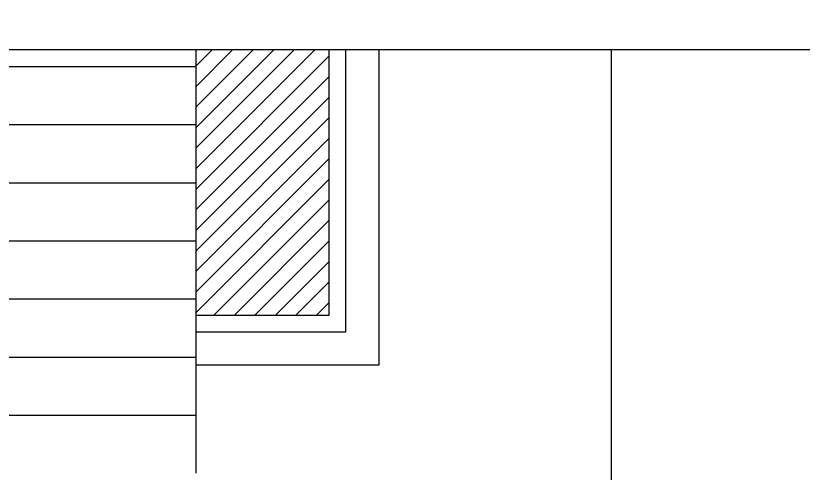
# Model space of a CAD drawing. Header units: millimetres. Extents: x 128 to 761, y 122 to 191.
# Drawn here: x 190.338 to 192.709, y 181.147 to 182.524 of the extents above; entities that cross this region are included whole.
import ezdxf

# ---------------------------------------------------------------- set-up
doc = ezdxf.new("R2010")
doc.units = ezdxf.units.MM
doc.layers.add('CAIXILHOS', color=7, linetype='Continuous')
doc.layers.add('PAREDE', color=6, linetype='Continuous')

msp = doc.modelspace()

# ---------------------------------------------------------------- hatches: boundary and pattern name
at = {"layer": 'CAIXILHOS'}
h = msp.add_hatch(dxfattribs=at)
h.set_pattern_fill('ANSI31', color=142, scale=0.35, style=0)
h.set_pattern_definition([(45, (-207.03534, -54.49034), (-0.0309359217, 0.0309359217), [])])
h.paths.add_polyline_path([(191.2811, 182.4217), (190.8811, 182.4217), (190.8811, 182.1967), (190.8811, 182.0217), (190.8811, 181.8467), (190.8811, 181.6717), (190.8811, 181.6217), (191.2811, 181.6217)])
h.paths.add_polyline_path([(191.2811, 183.3217), (190.8311, 183.3217), (190.8311, 182.6217), (191.2811, 182.6217)])
h.paths.add_polyline_path([(190.8311, 183.3217), (190.3811, 183.3217), (190.3811, 182.6217), (190.8311, 182.6217)])
h.paths.add_polyline_path([(190.8311, 185.0217), (190.3811, 185.0217), (190.3811, 183.3217), (190.8311, 183.3217)])
h.paths.add_polyline_path([(190.8311, 183.3217), (191.2811, 183.3217), (191.2811, 185.0217), (190.8311, 185.0217)])

# ---------------------------------------------------------------- linework, layer by layer
at = {"color": 2}
msp.add_line((195.7117, 182.4217), (177.6811, 182.4217), dxfattribs=at)
for p, q in [((190.8811, 182.1967), (190.8811, 182.4217)), ((189.6311, 182.3717), (190.8811, 182.3717)), ((189.6311, 182.1967), (190.8811, 182.1967)), ((190.8811, 182.0217), (190.8811, 182.1967)), ((189.6311, 182.0217), (190.8811, 182.0217)), ((190.8811, 181.8467), (190.8811, 182.0217)), ((189.6311, 181.8467), (190.8811, 181.8467)), ((190.8811, 181.6717), (190.8811, 181.8467)), ((189.6311, 181.6717), (190.8811, 181.6717)), ((190.8811, 181.4967), (190.8811, 181.6717)), ((189.6311, 181.4967), (190.8811, 181.4967)), ((190.8811, 181.3217), (190.8811, 181.4967)), ((189.6311, 181.3217), (190.8811, 181.3217)), ((190.8811, 181.1467), (190.8811, 181.3217))]:
    msp.add_line(p, q)
at = {"color": 3}
for points in [[(191.3311, 182.4217), (191.3311, 181.5717), (190.8811, 181.5717)], [(191.4311, 182.4217), (191.4311, 181.4717), (190.8811, 181.4717)], [(191.2811, 182.4217), (191.2811, 181.6217), (190.8811, 181.6217)]]:
    msp.add_lwpolyline(points, dxfattribs=at)
at = {"layer": 'PAREDE', "color": 7}
msp.add_line((192.1311, 182.4217), (192.1311, 179.2217), dxfattribs=at)

doc.saveas('drawing.dxf')
